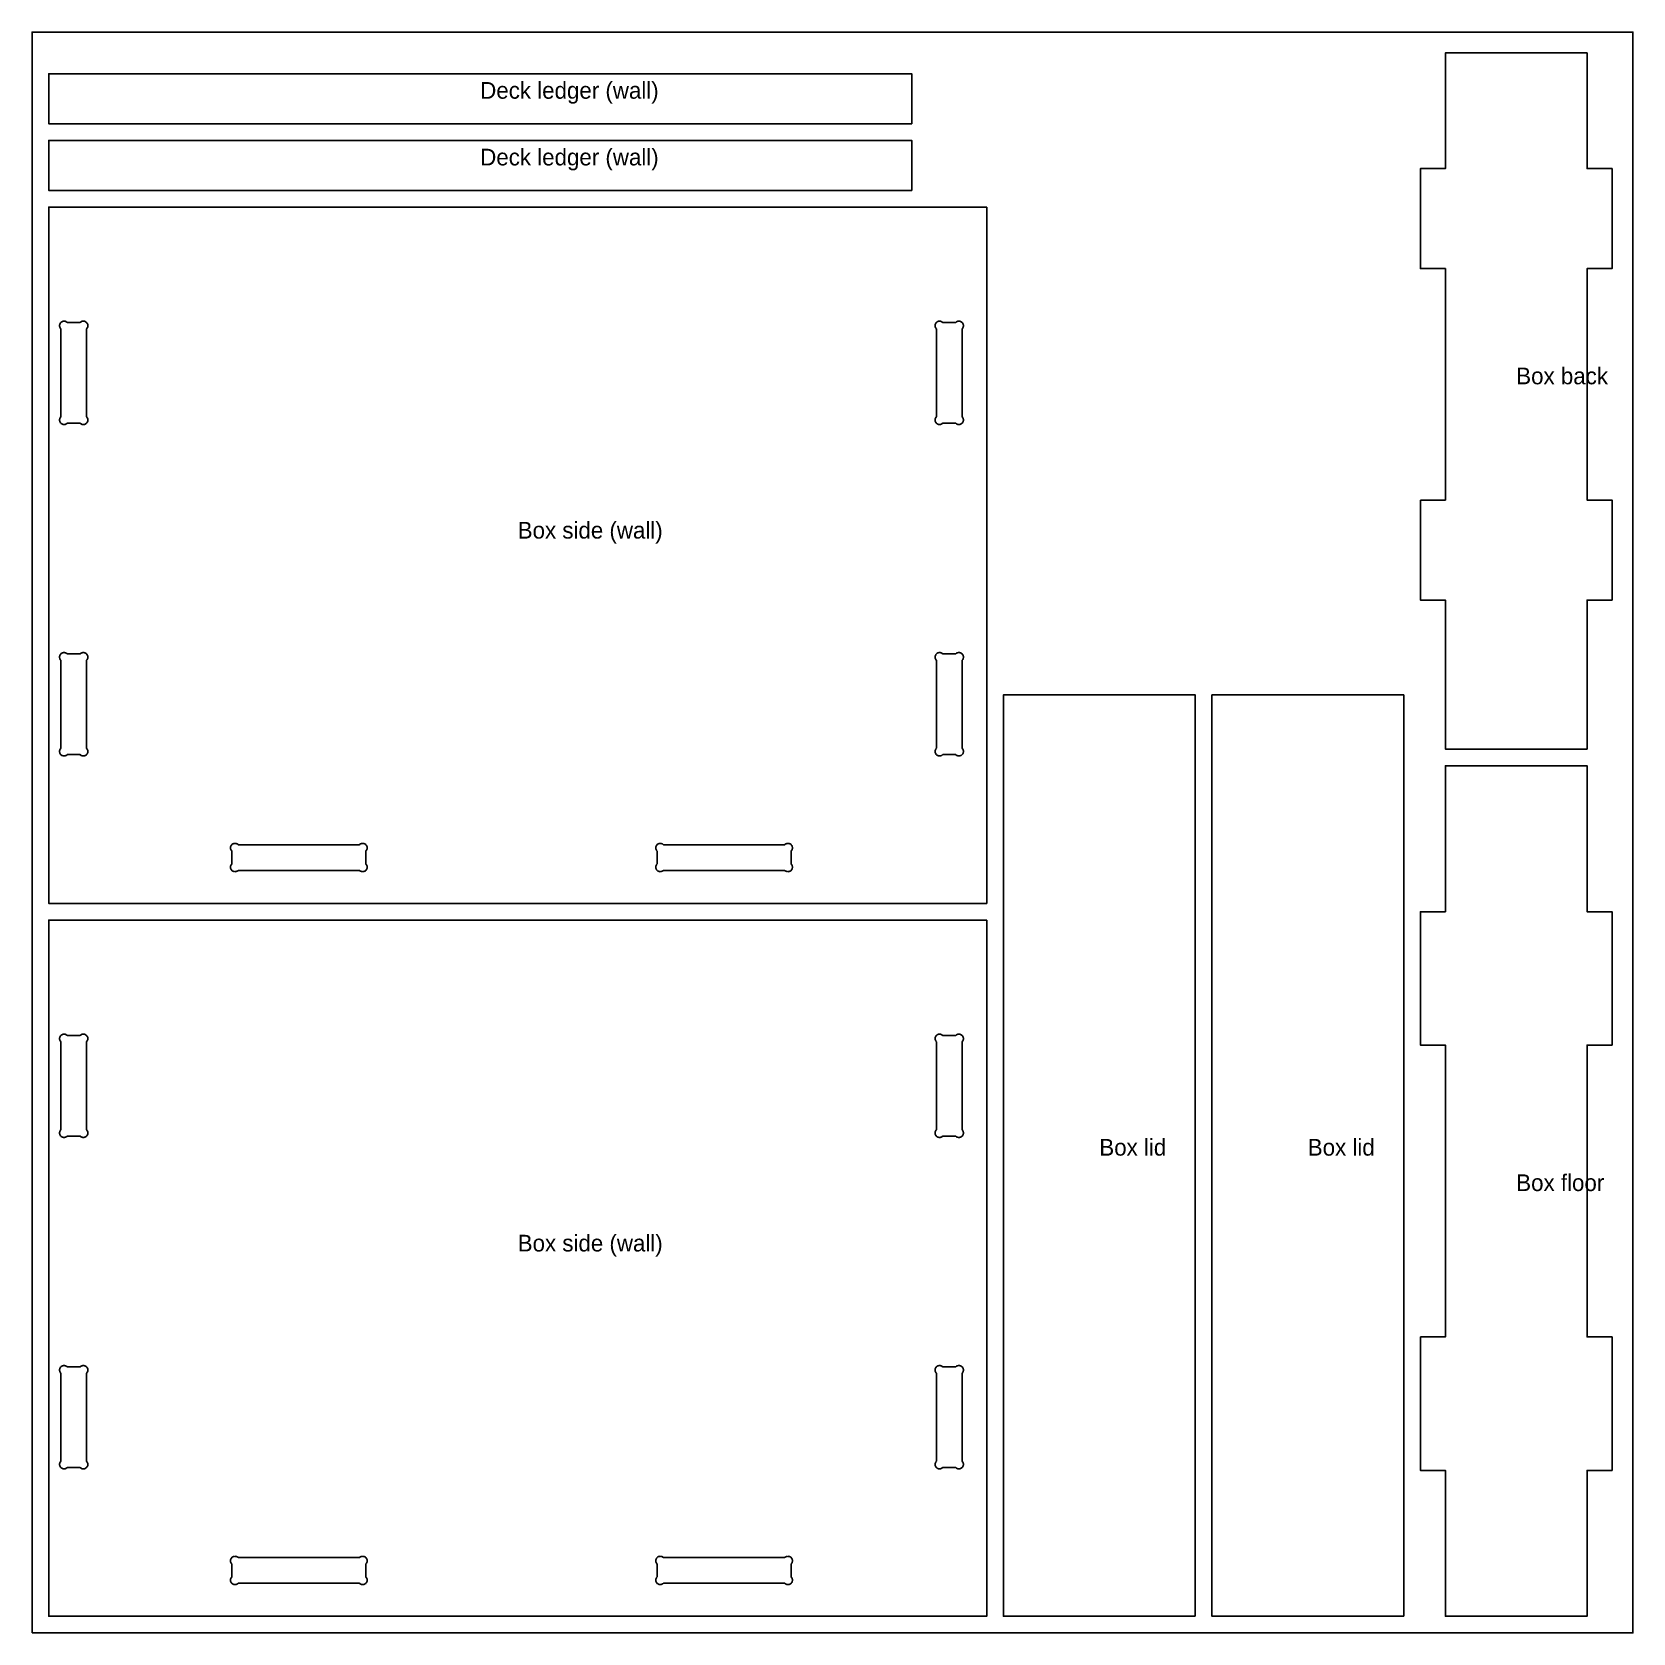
# Model space of a CAD drawing. Header units: inches. Extents: x 0 to 48, y 0 to 48.
import ezdxf

# ---------------------------------------------------------------- set-up
doc = ezdxf.new("R2010")
doc.units = ezdxf.units.IN
doc.header["$MEASUREMENT"] = 0
for name, color, linetype in [('CUT_INSIDE', 5, 'Continuous'), ('CUT_OUTSIDE', 1, 'Continuous'), ('LABEL', 3, 'Continuous'), ('SHEET', 8, 'Continuous')]:
    doc.layers.add(name, color=color, linetype=linetype)

msp = doc.modelspace()

# ---------------------------------------------------------------- linework, layer by layer
at = {"layer": 'CUT_INSIDE'}
for points in [[(1.012, 36.242), (0.995, 36.236), (0.978, 36.233), (0.96, 36.232), (0.943, 36.233), (0.926, 36.236), (0.909, 36.242), (0.893, 36.25), (0.878, 36.26), (0.865, 36.271), (0.853, 36.285), (0.844, 36.299), (0.836, 36.315), (0.83, 36.332), (0.827, 36.349), (0.825, 36.367), (0.827, 36.384), (0.83, 36.402), (0.836, 36.418), (0.844, 36.434), (0.853, 36.449), (0.865, 36.462), (0.865, 36.462), (0.865, 39.1), (0.853, 39.114), (0.844, 39.128), (0.836, 39.144), (0.83, 39.161), (0.827, 39.178), (0.825, 39.196), (0.827, 39.213), (0.83, 39.231), (0.836, 39.247), (0.844, 39.263), (0.853, 39.278), (0.865, 39.291), (0.878, 39.303), (0.893, 39.313), (0.909, 39.321), (0.926, 39.326), (0.943, 39.33), (0.96, 39.331), (0.978, 39.33), (0.995, 39.326), (1.012, 39.321), (1.028, 39.313), (1.043, 39.303), (1.056, 39.291), (1.444, 39.291), (1.457, 39.303), (1.472, 39.313), (1.488, 39.321), (1.505, 39.326), (1.522, 39.33), (1.54, 39.331), (1.557, 39.33), (1.574, 39.326), (1.591, 39.321), (1.607, 39.313), (1.622, 39.303), (1.635, 39.291), (1.647, 39.278), (1.656, 39.263), (1.664, 39.247), (1.67, 39.231), (1.673, 39.213), (1.675, 39.196), (1.673, 39.178), (1.67, 39.161), (1.664, 39.144), (1.656, 39.128), (1.647, 39.114), (1.635, 39.1), (1.635, 36.462), (1.647, 36.449), (1.656, 36.434), (1.664, 36.418), (1.67, 36.402), (1.673, 36.384), (1.675, 36.367), (1.673, 36.349), (1.67, 36.332), (1.664, 36.315), (1.656, 36.299), (1.647, 36.285), (1.635, 36.271), (1.622, 36.26), (1.607, 36.25), (1.591, 36.242), (1.574, 36.236), (1.557, 36.233), (1.54, 36.232), (1.522, 36.233), (1.505, 36.236), (1.488, 36.242), (1.472, 36.25), (1.457, 36.26), (1.444, 36.271), (1.056, 36.271), (1.043, 36.26), (1.028, 36.25)], [(27.262, 36.242), (27.245, 36.236), (27.228, 36.233), (27.21, 36.232), (27.193, 36.233), (27.176, 36.236), (27.159, 36.242), (27.143, 36.25), (27.128, 36.26), (27.115, 36.271), (27.103, 36.285), (27.094, 36.299), (27.086, 36.315), (27.08, 36.332), (27.077, 36.349), (27.075, 36.367), (27.077, 36.384), (27.08, 36.402), (27.086, 36.418), (27.094, 36.434), (27.103, 36.449), (27.115, 36.462), (27.115, 39.1), (27.103, 39.114), (27.094, 39.128), (27.086, 39.144), (27.08, 39.161), (27.077, 39.178), (27.075, 39.196), (27.077, 39.213), (27.08, 39.231), (27.086, 39.247), (27.094, 39.263), (27.103, 39.278), (27.115, 39.291), (27.128, 39.303), (27.143, 39.313), (27.159, 39.321), (27.176, 39.326), (27.193, 39.33), (27.21, 39.331), (27.228, 39.33), (27.245, 39.326), (27.262, 39.321), (27.278, 39.313), (27.293, 39.303), (27.306, 39.291), (27.694, 39.291), (27.707, 39.303), (27.722, 39.313), (27.738, 39.321), (27.755, 39.326), (27.772, 39.33), (27.79, 39.331), (27.807, 39.33), (27.824, 39.326), (27.841, 39.321), (27.857, 39.313), (27.872, 39.303), (27.885, 39.291), (27.897, 39.278), (27.906, 39.263), (27.914, 39.247), (27.92, 39.231), (27.923, 39.213), (27.925, 39.196), (27.923, 39.178), (27.92, 39.161), (27.914, 39.144), (27.906, 39.128), (27.897, 39.114), (27.885, 39.1), (27.885, 36.462), (27.897, 36.449), (27.906, 36.434), (27.914, 36.418), (27.92, 36.402), (27.923, 36.384), (27.925, 36.367), (27.923, 36.349), (27.92, 36.332), (27.914, 36.315), (27.906, 36.299), (27.897, 36.285), (27.885, 36.271), (27.872, 36.26), (27.857, 36.25), (27.841, 36.242), (27.824, 36.236), (27.807, 36.233), (27.79, 36.232), (27.772, 36.233), (27.755, 36.236), (27.738, 36.242), (27.722, 36.25), (27.707, 36.26), (27.694, 36.271), (27.306, 36.271), (27.293, 36.26), (27.278, 36.25)], [(1.012, 26.304), (0.995, 26.299), (0.978, 26.295), (0.96, 26.294), (0.943, 26.295), (0.926, 26.299), (0.909, 26.304), (0.893, 26.312), (0.878, 26.322), (0.865, 26.334), (0.853, 26.347), (0.844, 26.362), (0.836, 26.378), (0.83, 26.394), (0.827, 26.412), (0.825, 26.429), (0.827, 26.447), (0.83, 26.464), (0.836, 26.481), (0.844, 26.497), (0.853, 26.511), (0.865, 26.525), (0.865, 26.525), (0.865, 29.163), (0.853, 29.176), (0.844, 29.191), (0.836, 29.207), (0.83, 29.223), (0.827, 29.241), (0.825, 29.258), (0.827, 29.276), (0.83, 29.293), (0.836, 29.31), (0.844, 29.326), (0.853, 29.34), (0.865, 29.354), (0.878, 29.365), (0.893, 29.375), (0.909, 29.383), (0.926, 29.389), (0.943, 29.392), (0.96, 29.393), (0.978, 29.392), (0.995, 29.389), (1.012, 29.383), (1.028, 29.375), (1.043, 29.365), (1.056, 29.354), (1.444, 29.354), (1.457, 29.365), (1.472, 29.375), (1.488, 29.383), (1.505, 29.389), (1.522, 29.392), (1.54, 29.393), (1.557, 29.392), (1.574, 29.389), (1.591, 29.383), (1.607, 29.375), (1.622, 29.365), (1.635, 29.354), (1.647, 29.34), (1.656, 29.326), (1.664, 29.31), (1.67, 29.293), (1.673, 29.276), (1.675, 29.258), (1.673, 29.241), (1.67, 29.223), (1.664, 29.207), (1.656, 29.191), (1.647, 29.176), (1.635, 29.163), (1.635, 26.525), (1.647, 26.511), (1.656, 26.497), (1.664, 26.481), (1.67, 26.464), (1.673, 26.447), (1.675, 26.429), (1.673, 26.412), (1.67, 26.394), (1.664, 26.378), (1.656, 26.362), (1.647, 26.347), (1.635, 26.334), (1.622, 26.322), (1.607, 26.312), (1.591, 26.304), (1.574, 26.299), (1.557, 26.295), (1.54, 26.294), (1.522, 26.295), (1.505, 26.299), (1.488, 26.304), (1.472, 26.312), (1.457, 26.322), (1.444, 26.334), (1.056, 26.334), (1.043, 26.322), (1.028, 26.312)], [(27.278, 26.312), (27.262, 26.304), (27.245, 26.299), (27.228, 26.295), (27.21, 26.294), (27.193, 26.295), (27.176, 26.299), (27.159, 26.304), (27.143, 26.312), (27.128, 26.322), (27.115, 26.334), (27.103, 26.347), (27.094, 26.362), (27.086, 26.378), (27.08, 26.394), (27.077, 26.412), (27.075, 26.429), (27.077, 26.447), (27.08, 26.464), (27.086, 26.481), (27.094, 26.497), (27.103, 26.511), (27.115, 26.525), (27.115, 29.163), (27.103, 29.176), (27.094, 29.191), (27.086, 29.207), (27.08, 29.223), (27.077, 29.241), (27.075, 29.258), (27.077, 29.276), (27.08, 29.293), (27.086, 29.31), (27.094, 29.326), (27.103, 29.34), (27.115, 29.354), (27.128, 29.365), (27.143, 29.375), (27.159, 29.383), (27.176, 29.389), (27.193, 29.392), (27.21, 29.393), (27.228, 29.392), (27.245, 29.389), (27.262, 29.383), (27.278, 29.375), (27.293, 29.365), (27.306, 29.354), (27.694, 29.354), (27.707, 29.365), (27.722, 29.375), (27.738, 29.383), (27.755, 29.389), (27.772, 29.392), (27.79, 29.393), (27.807, 29.392), (27.824, 29.389), (27.841, 29.383), (27.857, 29.375), (27.872, 29.365), (27.885, 29.354), (27.897, 29.34), (27.906, 29.326), (27.914, 29.31), (27.92, 29.293), (27.923, 29.276), (27.925, 29.258), (27.923, 29.241), (27.92, 29.223), (27.914, 29.207), (27.906, 29.191), (27.897, 29.176), (27.885, 29.163), (27.885, 26.525), (27.897, 26.511), (27.906, 26.497), (27.914, 26.481), (27.92, 26.464), (27.923, 26.447), (27.925, 26.429), (27.923, 26.412), (27.92, 26.394), (27.914, 26.378), (27.906, 26.362), (27.897, 26.347), (27.885, 26.334), (27.872, 26.322), (27.857, 26.312), (27.841, 26.304), (27.824, 26.299), (27.807, 26.295), (27.79, 26.294), (27.772, 26.295), (27.755, 26.299), (27.738, 26.304), (27.722, 26.312), (27.707, 26.322), (27.694, 26.334), (27.306, 26.334), (27.293, 26.322)], [(6.153, 22.844), (6.137, 22.836), (6.12, 22.83), (6.103, 22.827), (6.085, 22.825), (6.068, 22.827), (6.051, 22.83), (6.034, 22.836), (6.018, 22.844), (6.003, 22.853), (5.99, 22.865), (5.99, 22.865), (5.978, 22.878), (5.969, 22.893), (5.961, 22.909), (5.955, 22.926), (5.952, 22.943), (5.95, 22.96), (5.952, 22.978), (5.955, 22.995), (5.961, 23.012), (5.969, 23.028), (5.978, 23.043), (5.99, 23.056), (5.99, 23.444), (5.978, 23.457), (5.969, 23.472), (5.961, 23.488), (5.955, 23.505), (5.952, 23.522), (5.95, 23.54), (5.952, 23.557), (5.955, 23.574), (5.961, 23.591), (5.969, 23.607), (5.978, 23.622), (5.99, 23.635), (5.99, 23.635), (6.003, 23.647), (6.018, 23.656), (6.034, 23.664), (6.051, 23.67), (6.068, 23.673), (6.085, 23.675), (6.103, 23.673), (6.12, 23.67), (6.137, 23.664), (6.153, 23.656), (6.168, 23.647), (6.181, 23.635), (9.819, 23.635), (9.832, 23.647), (9.847, 23.656), (9.863, 23.664), (9.88, 23.67), (9.897, 23.673), (9.915, 23.675), (9.932, 23.673), (9.949, 23.67), (9.966, 23.664), (9.982, 23.656), (9.997, 23.647), (10.01, 23.635), (10.022, 23.622), (10.031, 23.607), (10.039, 23.591), (10.045, 23.574), (10.048, 23.557), (10.05, 23.54), (10.048, 23.522), (10.045, 23.505), (10.039, 23.488), (10.031, 23.472), (10.022, 23.457), (10.01, 23.444), (10.01, 23.056), (10.022, 23.043), (10.031, 23.028), (10.039, 23.012), (10.045, 22.995), (10.048, 22.978), (10.05, 22.96), (10.048, 22.943), (10.045, 22.926), (10.039, 22.909), (10.031, 22.893), (10.022, 22.878), (10.01, 22.865), (10.01, 22.865), (9.997, 22.853), (9.982, 22.844), (9.966, 22.836), (9.949, 22.83), (9.932, 22.827), (9.915, 22.825), (9.897, 22.827), (9.88, 22.83), (9.863, 22.836), (9.847, 22.844), (9.832, 22.853), (9.819, 22.865), (6.181, 22.865), (6.168, 22.853)], [(18.887, 22.836), (18.87, 22.83), (18.853, 22.827), (18.835, 22.825), (18.818, 22.827), (18.801, 22.83), (18.784, 22.836), (18.768, 22.844), (18.753, 22.853), (18.74, 22.865), (18.74, 22.865), (18.728, 22.878), (18.719, 22.893), (18.711, 22.909), (18.705, 22.926), (18.702, 22.943), (18.7, 22.96), (18.702, 22.978), (18.705, 22.995), (18.711, 23.012), (18.719, 23.028), (18.728, 23.043), (18.74, 23.056), (18.74, 23.444), (18.728, 23.457), (18.719, 23.472), (18.711, 23.488), (18.705, 23.505), (18.702, 23.522), (18.7, 23.54), (18.702, 23.557), (18.705, 23.574), (18.711, 23.591), (18.719, 23.607), (18.728, 23.622), (18.74, 23.635), (18.74, 23.635), (18.753, 23.647), (18.768, 23.656), (18.784, 23.664), (18.801, 23.67), (18.818, 23.673), (18.835, 23.675), (18.853, 23.673), (18.87, 23.67), (18.887, 23.664), (18.903, 23.656), (18.918, 23.647), (18.931, 23.635), (22.569, 23.635), (22.582, 23.647), (22.597, 23.656), (22.613, 23.664), (22.63, 23.67), (22.647, 23.673), (22.665, 23.675), (22.682, 23.673), (22.699, 23.67), (22.716, 23.664), (22.732, 23.656), (22.747, 23.647), (22.76, 23.635), (22.772, 23.622), (22.781, 23.607), (22.789, 23.591), (22.795, 23.574), (22.798, 23.557), (22.8, 23.54), (22.798, 23.522), (22.795, 23.505), (22.789, 23.488), (22.781, 23.472), (22.772, 23.457), (22.76, 23.444), (22.76, 23.056), (22.772, 23.043), (22.781, 23.028), (22.789, 23.012), (22.795, 22.995), (22.798, 22.978), (22.8, 22.96), (22.798, 22.943), (22.795, 22.926), (22.789, 22.909), (22.781, 22.893), (22.772, 22.878), (22.76, 22.865), (22.76, 22.865), (22.747, 22.853), (22.732, 22.844), (22.716, 22.836), (22.699, 22.83), (22.682, 22.827), (22.665, 22.825), (22.647, 22.827), (22.63, 22.83), (22.613, 22.836), (22.597, 22.844), (22.582, 22.853), (22.569, 22.865), (18.931, 22.865), (18.918, 22.853), (18.903, 22.844)], [(1.012, 14.867), (0.995, 14.861), (0.978, 14.858), (0.96, 14.857), (0.943, 14.858), (0.926, 14.861), (0.909, 14.867), (0.893, 14.875), (0.878, 14.885), (0.865, 14.896), (0.853, 14.91), (0.844, 14.924), (0.836, 14.94), (0.83, 14.957), (0.827, 14.974), (0.825, 14.992), (0.827, 15.009), (0.83, 15.027), (0.836, 15.043), (0.844, 15.059), (0.853, 15.074), (0.865, 15.087), (0.865, 15.087), (0.865, 17.725), (0.853, 17.739), (0.844, 17.753), (0.836, 17.769), (0.83, 17.786), (0.827, 17.803), (0.825, 17.821), (0.827, 17.838), (0.83, 17.856), (0.836, 17.872), (0.844, 17.888), (0.853, 17.903), (0.865, 17.916), (0.878, 17.928), (0.893, 17.938), (0.909, 17.946), (0.926, 17.951), (0.943, 17.955), (0.96, 17.956), (0.978, 17.955), (0.995, 17.951), (1.012, 17.946), (1.028, 17.938), (1.043, 17.928), (1.056, 17.916), (1.444, 17.916), (1.457, 17.928), (1.472, 17.938), (1.488, 17.946), (1.505, 17.951), (1.522, 17.955), (1.54, 17.956), (1.557, 17.955), (1.574, 17.951), (1.591, 17.946), (1.607, 17.938), (1.622, 17.928), (1.635, 17.916), (1.647, 17.903), (1.656, 17.888), (1.664, 17.872), (1.67, 17.856), (1.673, 17.838), (1.675, 17.821), (1.673, 17.803), (1.67, 17.786), (1.664, 17.769), (1.656, 17.753), (1.647, 17.739), (1.635, 17.725), (1.635, 15.087), (1.647, 15.074), (1.656, 15.059), (1.664, 15.043), (1.67, 15.027), (1.673, 15.009), (1.675, 14.992), (1.673, 14.974), (1.67, 14.957), (1.664, 14.94), (1.656, 14.924), (1.647, 14.91), (1.635, 14.896), (1.622, 14.885), (1.607, 14.875), (1.591, 14.867), (1.574, 14.861), (1.557, 14.858), (1.54, 14.857), (1.522, 14.858), (1.505, 14.861), (1.488, 14.867), (1.472, 14.875), (1.457, 14.885), (1.444, 14.896), (1.056, 14.896), (1.043, 14.885), (1.028, 14.875)], [(27.262, 14.867), (27.245, 14.861), (27.228, 14.858), (27.21, 14.857), (27.193, 14.858), (27.176, 14.861), (27.159, 14.867), (27.143, 14.875), (27.128, 14.885), (27.115, 14.896), (27.103, 14.91), (27.094, 14.924), (27.086, 14.94), (27.08, 14.957), (27.077, 14.974), (27.075, 14.992), (27.077, 15.009), (27.08, 15.027), (27.086, 15.043), (27.094, 15.059), (27.103, 15.074), (27.115, 15.087), (27.115, 17.725), (27.103, 17.739), (27.094, 17.753), (27.086, 17.769), (27.08, 17.786), (27.077, 17.803), (27.075, 17.821), (27.077, 17.838), (27.08, 17.856), (27.086, 17.872), (27.094, 17.888), (27.103, 17.903), (27.115, 17.916), (27.128, 17.928), (27.143, 17.938), (27.159, 17.946), (27.176, 17.951), (27.193, 17.955), (27.21, 17.956), (27.228, 17.955), (27.245, 17.951), (27.262, 17.946), (27.278, 17.938), (27.293, 17.928), (27.306, 17.916), (27.694, 17.916), (27.707, 17.928), (27.722, 17.938), (27.738, 17.946), (27.755, 17.951), (27.772, 17.955), (27.79, 17.956), (27.807, 17.955), (27.824, 17.951), (27.841, 17.946), (27.857, 17.938), (27.872, 17.928), (27.885, 17.916), (27.897, 17.903), (27.906, 17.888), (27.914, 17.872), (27.92, 17.856), (27.923, 17.838), (27.925, 17.821), (27.923, 17.803), (27.92, 17.786), (27.914, 17.769), (27.906, 17.753), (27.897, 17.739), (27.885, 17.725), (27.885, 15.087), (27.897, 15.074), (27.906, 15.059), (27.914, 15.043), (27.92, 15.027), (27.923, 15.009), (27.925, 14.992), (27.923, 14.974), (27.92, 14.957), (27.914, 14.94), (27.906, 14.924), (27.897, 14.91), (27.885, 14.896), (27.872, 14.885), (27.857, 14.875), (27.841, 14.867), (27.824, 14.861), (27.807, 14.858), (27.79, 14.857), (27.772, 14.858), (27.755, 14.861), (27.738, 14.867), (27.722, 14.875), (27.707, 14.885), (27.694, 14.896), (27.306, 14.896), (27.293, 14.885), (27.278, 14.875)], [(1.012, 4.929), (0.995, 4.924), (0.978, 4.92), (0.96, 4.919), (0.943, 4.92), (0.926, 4.924), (0.909, 4.929), (0.893, 4.937), (0.878, 4.947), (0.865, 4.959), (0.853, 4.972), (0.844, 4.987), (0.836, 5.003), (0.83, 5.019), (0.827, 5.037), (0.825, 5.054), (0.827, 5.072), (0.83, 5.089), (0.836, 5.106), (0.844, 5.122), (0.853, 5.136), (0.865, 5.15), (0.865, 5.15), (0.865, 7.788), (0.853, 7.801), (0.844, 7.816), (0.836, 7.832), (0.83, 7.848), (0.827, 7.866), (0.825, 7.883), (0.827, 7.901), (0.83, 7.918), (0.836, 7.935), (0.844, 7.951), (0.853, 7.965), (0.865, 7.979), (0.878, 7.99), (0.893, 8), (0.909, 8.008), (0.926, 8.014), (0.943, 8.017), (0.96, 8.018), (0.978, 8.017), (0.995, 8.014), (1.012, 8.008), (1.028, 8), (1.043, 7.99), (1.056, 7.979), (1.444, 7.979), (1.457, 7.99), (1.472, 8), (1.488, 8.008), (1.505, 8.014), (1.522, 8.017), (1.54, 8.018), (1.557, 8.017), (1.574, 8.014), (1.591, 8.008), (1.607, 8), (1.622, 7.99), (1.635, 7.979), (1.647, 7.965), (1.656, 7.951), (1.664, 7.935), (1.67, 7.918), (1.673, 7.901), (1.675, 7.883), (1.673, 7.866), (1.67, 7.848), (1.664, 7.832), (1.656, 7.816), (1.647, 7.801), (1.635, 7.788), (1.635, 5.15), (1.647, 5.136), (1.656, 5.122), (1.664, 5.106), (1.67, 5.089), (1.673, 5.072), (1.675, 5.054), (1.673, 5.037), (1.67, 5.019), (1.664, 5.003), (1.656, 4.987), (1.647, 4.972), (1.635, 4.959), (1.622, 4.947), (1.607, 4.937), (1.591, 4.929), (1.574, 4.924), (1.557, 4.92), (1.54, 4.919), (1.522, 4.92), (1.505, 4.924), (1.488, 4.929), (1.472, 4.937), (1.457, 4.947), (1.444, 4.959), (1.056, 4.959), (1.043, 4.947), (1.028, 4.937)], [(27.278, 4.937), (27.262, 4.929), (27.245, 4.924), (27.228, 4.92), (27.21, 4.919), (27.193, 4.92), (27.176, 4.924), (27.159, 4.929), (27.143, 4.937), (27.128, 4.947), (27.115, 4.959), (27.103, 4.972), (27.094, 4.987), (27.086, 5.003), (27.08, 5.019), (27.077, 5.037), (27.075, 5.054), (27.077, 5.072), (27.08, 5.089), (27.086, 5.106), (27.094, 5.122), (27.103, 5.136), (27.115, 5.15), (27.115, 7.788), (27.103, 7.801), (27.094, 7.816), (27.086, 7.832), (27.08, 7.848), (27.077, 7.866), (27.075, 7.883), (27.077, 7.901), (27.08, 7.918), (27.086, 7.935), (27.094, 7.951), (27.103, 7.965), (27.115, 7.979), (27.128, 7.99), (27.143, 8), (27.159, 8.008), (27.176, 8.014), (27.193, 8.017), (27.21, 8.018), (27.228, 8.017), (27.245, 8.014), (27.262, 8.008), (27.278, 8), (27.293, 7.99), (27.306, 7.979), (27.694, 7.979), (27.707, 7.99), (27.722, 8), (27.738, 8.008), (27.755, 8.014), (27.772, 8.017), (27.79, 8.018), (27.807, 8.017), (27.824, 8.014), (27.841, 8.008), (27.857, 8), (27.872, 7.99), (27.885, 7.979), (27.897, 7.965), (27.906, 7.951), (27.914, 7.935), (27.92, 7.918), (27.923, 7.901), (27.925, 7.883), (27.923, 7.866), (27.92, 7.848), (27.914, 7.832), (27.906, 7.816), (27.897, 7.801), (27.885, 7.788), (27.885, 5.15), (27.897, 5.136), (27.906, 5.122), (27.914, 5.106), (27.92, 5.089), (27.923, 5.072), (27.925, 5.054), (27.923, 5.037), (27.92, 5.019), (27.914, 5.003), (27.906, 4.987), (27.897, 4.972), (27.885, 4.959), (27.872, 4.947), (27.857, 4.937), (27.841, 4.929), (27.824, 4.924), (27.807, 4.92), (27.79, 4.919), (27.772, 4.92), (27.755, 4.924), (27.738, 4.929), (27.722, 4.937), (27.707, 4.947), (27.694, 4.959), (27.306, 4.959), (27.293, 4.947)], [(6.153, 1.469), (6.137, 1.461), (6.12, 1.455), (6.103, 1.452), (6.085, 1.45), (6.068, 1.452), (6.051, 1.455), (6.034, 1.461), (6.018, 1.469), (6.003, 1.478), (5.99, 1.49), (5.99, 1.49), (5.978, 1.503), (5.969, 1.518), (5.961, 1.534), (5.955, 1.551), (5.952, 1.568), (5.95, 1.585), (5.952, 1.603), (5.955, 1.62), (5.961, 1.637), (5.969, 1.653), (5.978, 1.668), (5.99, 1.681), (5.99, 2.069), (5.978, 2.082), (5.969, 2.097), (5.961, 2.113), (5.955, 2.13), (5.952, 2.147), (5.95, 2.165), (5.952, 2.182), (5.955, 2.199), (5.961, 2.216), (5.969, 2.232), (5.978, 2.247), (5.99, 2.26), (5.99, 2.26), (6.003, 2.272), (6.018, 2.281), (6.034, 2.289), (6.051, 2.295), (6.068, 2.298), (6.085, 2.3), (6.103, 2.298), (6.12, 2.295), (6.137, 2.289), (6.153, 2.281), (6.168, 2.272), (6.181, 2.26), (9.819, 2.26), (9.832, 2.272), (9.847, 2.281), (9.863, 2.289), (9.88, 2.295), (9.897, 2.298), (9.915, 2.3), (9.932, 2.298), (9.949, 2.295), (9.966, 2.289), (9.982, 2.281), (9.997, 2.272), (10.01, 2.26), (10.022, 2.247), (10.031, 2.232), (10.039, 2.216), (10.045, 2.199), (10.048, 2.182), (10.05, 2.165), (10.048, 2.147), (10.045, 2.13), (10.039, 2.113), (10.031, 2.097), (10.022, 2.082), (10.01, 2.069), (10.01, 1.681), (10.022, 1.668), (10.031, 1.653), (10.039, 1.637), (10.045, 1.62), (10.048, 1.603), (10.05, 1.585), (10.048, 1.568), (10.045, 1.551), (10.039, 1.534), (10.031, 1.518), (10.022, 1.503), (10.01, 1.49), (10.01, 1.49), (9.997, 1.478), (9.982, 1.469), (9.966, 1.461), (9.949, 1.455), (9.932, 1.452), (9.915, 1.45), (9.897, 1.452), (9.88, 1.455), (9.863, 1.461), (9.847, 1.469), (9.832, 1.478), (9.819, 1.49), (6.181, 1.49), (6.168, 1.478)], [(18.887, 1.461), (18.87, 1.455), (18.853, 1.452), (18.835, 1.45), (18.818, 1.452), (18.801, 1.455), (18.784, 1.461), (18.768, 1.469), (18.753, 1.478), (18.74, 1.49), (18.74, 1.49), (18.728, 1.503), (18.719, 1.518), (18.711, 1.534), (18.705, 1.551), (18.702, 1.568), (18.7, 1.585), (18.702, 1.603), (18.705, 1.62), (18.711, 1.637), (18.719, 1.653), (18.728, 1.668), (18.74, 1.681), (18.74, 2.069), (18.728, 2.082), (18.719, 2.097), (18.711, 2.113), (18.705, 2.13), (18.702, 2.147), (18.7, 2.165), (18.702, 2.182), (18.705, 2.199), (18.711, 2.216), (18.719, 2.232), (18.728, 2.247), (18.74, 2.26), (18.74, 2.26), (18.753, 2.272), (18.768, 2.281), (18.784, 2.289), (18.801, 2.295), (18.818, 2.298), (18.835, 2.3), (18.853, 2.298), (18.87, 2.295), (18.887, 2.289), (18.903, 2.281), (18.918, 2.272), (18.931, 2.26), (22.569, 2.26), (22.582, 2.272), (22.597, 2.281), (22.613, 2.289), (22.63, 2.295), (22.647, 2.298), (22.665, 2.3), (22.682, 2.298), (22.699, 2.295), (22.716, 2.289), (22.732, 2.281), (22.747, 2.272), (22.76, 2.26), (22.772, 2.247), (22.781, 2.232), (22.789, 2.216), (22.795, 2.199), (22.798, 2.182), (22.8, 2.165), (22.798, 2.147), (22.795, 2.13), (22.789, 2.113), (22.781, 2.097), (22.772, 2.082), (22.76, 2.069), (22.76, 1.681), (22.772, 1.668), (22.781, 1.653), (22.789, 1.637), (22.795, 1.62), (22.798, 1.603), (22.8, 1.585), (22.798, 1.568), (22.795, 1.551), (22.789, 1.534), (22.781, 1.518), (22.772, 1.503), (22.76, 1.49), (22.76, 1.49), (22.747, 1.478), (22.732, 1.469), (22.716, 1.461), (22.699, 1.455), (22.682, 1.452), (22.665, 1.45), (22.647, 1.452), (22.63, 1.455), (22.613, 1.461), (22.597, 1.469), (22.582, 1.478), (22.569, 1.49), (18.931, 1.49), (18.918, 1.478), (18.903, 1.469)]]:
    msp.add_lwpolyline(points, close=True, dxfattribs=at)
at = {"layer": 'CUT_OUTSIDE'}
for points in [[(41.625, 33.969), (41.625, 30.969), (42.375, 30.969), (42.375, 26.5), (46.625, 26.5), (46.625, 30.969), (47.375, 30.969), (47.375, 33.969), (46.625, 33.969), (46.625, 40.906), (47.375, 40.906), (47.375, 43.906), (46.625, 43.906), (46.625, 47.375), (42.375, 47.375), (42.375, 43.906), (41.625, 43.906), (41.625, 40.906), (42.375, 40.906), (42.375, 33.969)], [(26.375, 45.25), (26.375, 46.75), (0.5, 46.75), (0.5, 45.25)], [(26.375, 43.25), (26.375, 44.75), (0.5, 44.75), (0.5, 43.25)], [(28.625, 42.75), (0.885, 42.75), (0.875, 42.75), (0.5, 42.75), (0.5, 21.875), (0.875, 21.875), (0.885, 21.875), (28.625, 21.875)], [(34.875, 0.5), (34.875, 28.125), (29.125, 28.125), (29.125, 0.5)], [(41.125, 0.5), (41.125, 28.125), (35.375, 28.125), (35.375, 0.5)], [(41.625, 8.875), (41.625, 4.875), (42.375, 4.875), (42.375, 0.5), (46.625, 0.5), (46.625, 4.875), (47.375, 4.875), (47.375, 8.875), (46.625, 8.875), (46.625, 17.625), (47.375, 17.625), (47.375, 21.625), (46.625, 21.625), (46.625, 26), (42.375, 26), (42.375, 21.625), (41.625, 21.625), (41.625, 17.625), (42.375, 17.625), (42.375, 8.875)], [(28.625, 21.375), (0.885, 21.375), (0.875, 21.375), (0.5, 21.375), (0.5, 0.5), (0.875, 0.5), (0.885, 0.5), (28.625, 0.5)]]:
    msp.add_lwpolyline(points, close=True, dxfattribs=at)
at = {"layer": 'SHEET'}
msp.add_lwpolyline([(0, 0), (48, 0), (48, 48), (0, 48)], close=True, dxfattribs=at)

# ---------------------------------------------------------------- texts
at = {"layer": 'LABEL'}
for s, p in [('Deck ledger (wall)', (13.438, 46)), ('Deck ledger (wall)', (13.438, 44)), ('Box back', (44.5, 37.438)), ('Box side (wall)', (14.562, 32.812)), ('Box lid', (32, 14.312)), ('Box lid', (38.25, 14.312)), ('Box floor', (44.5, 13.25)), ('Box side (wall)', (14.562, 11.438))]:
    msp.add_text(s, height=0.5, dxfattribs=at).set_placement(p)

doc.saveas('drawing.dxf')
